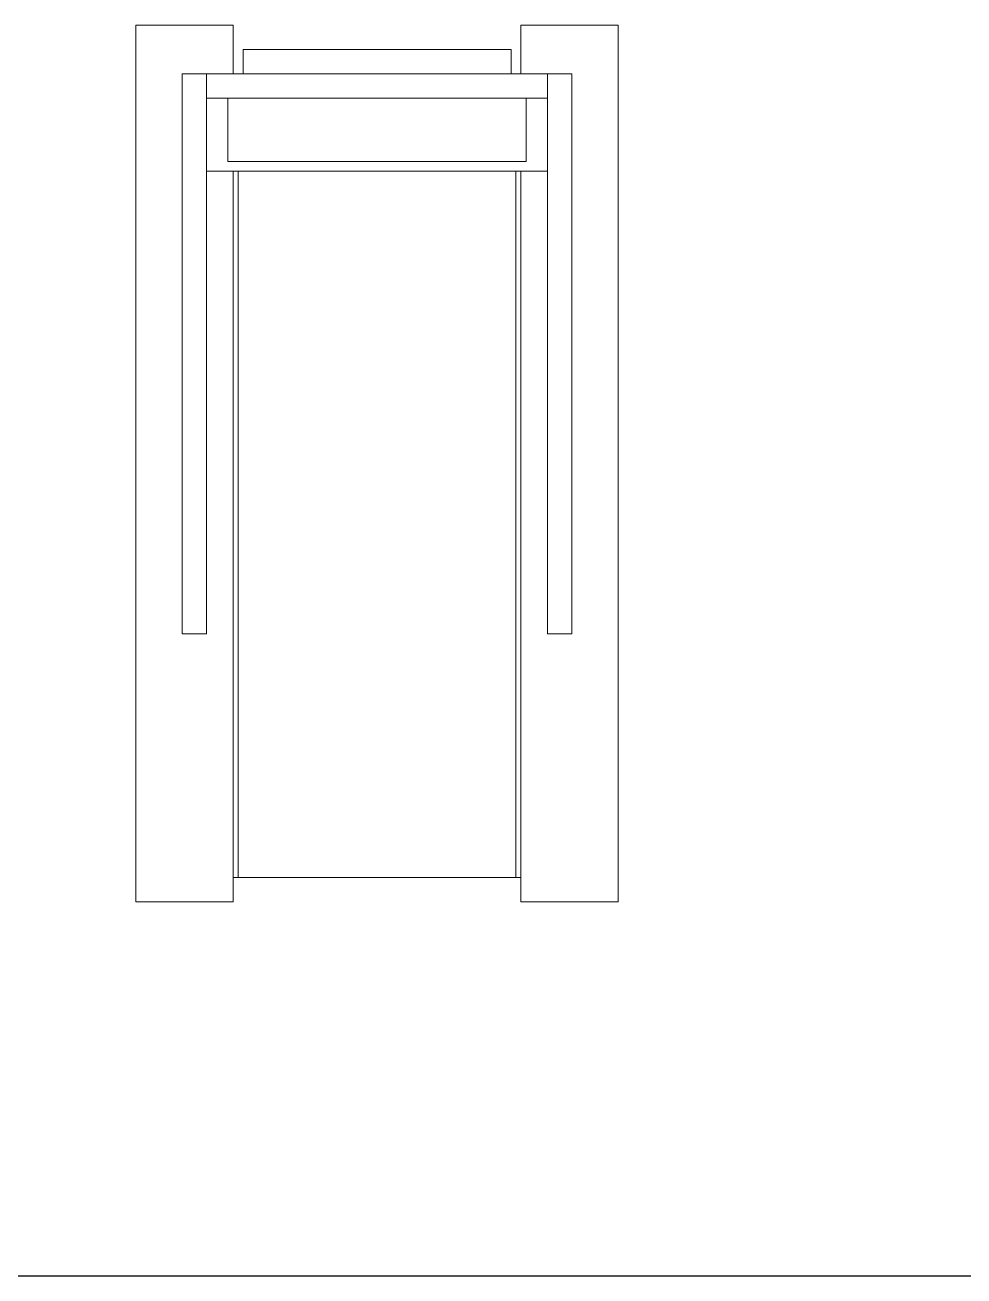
# Model space of a CAD drawing. Header units: millimetres. Extents: x 24547 to 62889, y 34568 to 56011.
# Drawn here: x 32837 to 34764, y 38402 to 40970 of the extents above; entities that cross this region are included whole.
import ezdxf

# ---------------------------------------------------------------- set-up
doc = ezdxf.new("R2010")
doc.units = ezdxf.units.MM
doc.layers.add('www.cad-blocks.net', color=7, linetype='Continuous')

# ---------------------------------------------------------------- blocks, each defined once
blk = doc.blocks.new('A$C37B9704A')
at = {"lineweight": 18}
for points in [[(0.2, 1.7), (0.2, 1.8), (0, 1.8), (0, 0), (0.2, 0), (0.2, 1.5)], [(0.79, 1.7), (0.79, 1.8), (0.99, 1.8), (0.99, 0), (0.79, 0), (0.79, 1.5)]]:
    blk.add_lwpolyline(points, dxfattribs=at)
for points in [[(0.77, 1.75), (0.77, 1.7), (0.22, 1.7), (0.22, 1.75)], [(0.095, 1.7), (0.095, 0.55), (0.145, 0.55), (0.145, 1.7)], [(0.845, 1.7), (0.845, 1.65), (0.145, 1.65), (0.145, 1.7)], [(0.895, 1.7), (0.895, 0.55), (0.845, 0.55), (0.845, 1.7)], [(0.845, 1.65), (0.845, 1.5), (0.145, 1.5), (0.145, 1.65)], [(0.8012, 1.65), (0.8012, 1.52), (0.1888, 1.52), (0.1888, 1.65)], [(0.79, 1.5), (0.79, 0.05), (0.2, 0.05), (0.2, 1.5)], [(0.78, 1.5), (0.78, 0.05), (0.21, 0.05), (0.21, 1.5)]]:
    blk.add_lwpolyline(points, close=True, dxfattribs=at)
blk = doc.blocks.new('FORMAT')
at = {"layer": 'www.cad-blocks.net', "color": 155, "true_color": 0x546d8e}
blk.add_line((28248.9, 38401.8), (62888.5, 38401.8), dxfattribs=at)

msp = doc.modelspace()

# ---------------------------------------------------------------- block references
msp.add_blockref('FORMAT', (0, 0))
at = {"xscale": 1000, "yscale": 1000, "zscale": 1000}
msp.add_blockref('A$C37B9704A', (33064.7, 39170), dxfattribs=at)

doc.saveas('drawing.dxf')
